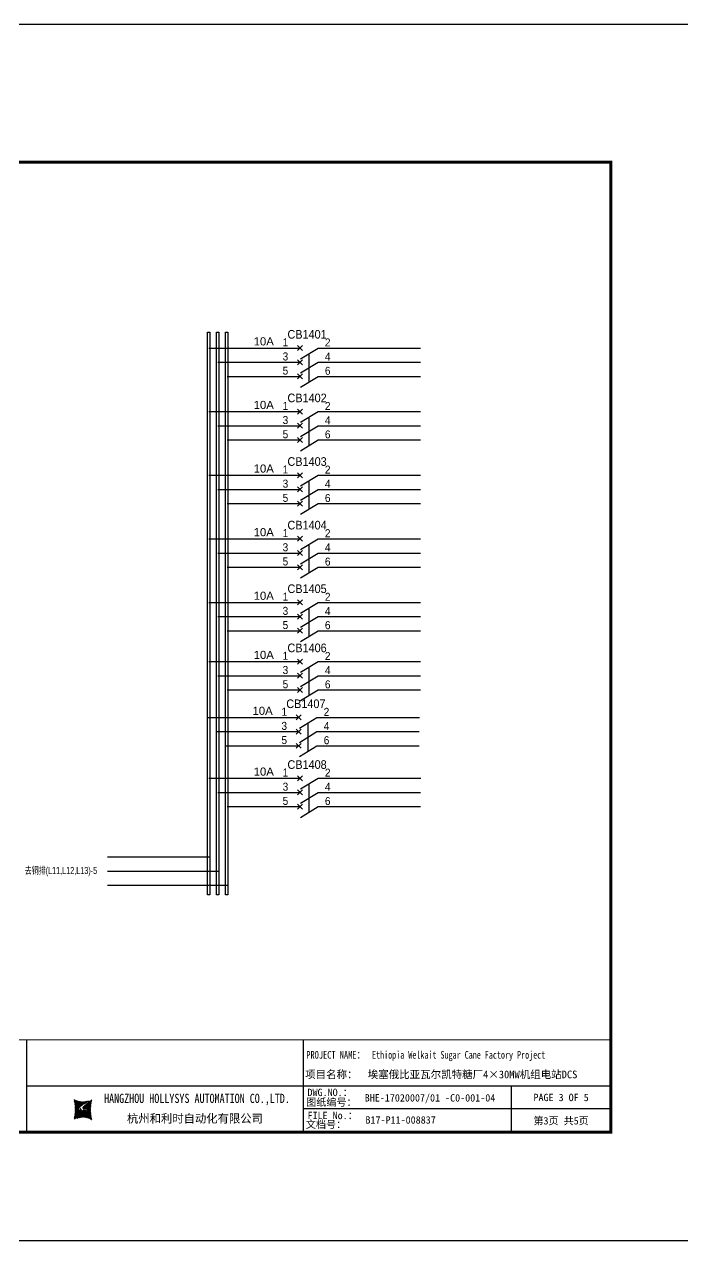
# Model space of a CAD drawing. Extents: x 79822 to 122366, y -56021 to -28815.
# Drawn here: x 103751 to 105891, y -37158 to -33205 of the extents above; entities that cross this region are included whole.
import ezdxf
from ezdxf.enums import TextEntityAlignment as Align
from ezdxf.lldxf.tags import DXFTag

# ---------------------------------------------------------------- set-up
doc = ezdxf.new("R2010")
doc.units = 0
doc.header["$LTSCALE"] = 100
doc.header["$MEASUREMENT"] = 0
for name, color, linetype in [('t', 1, 'Continuous'), ('标准图框及表格', 7, 'Continuous'), ('空气开关', 7, 'Continuous')]:
    doc.layers.add(name, color=color, linetype=linetype)
doc.styles.add('HZ', font='arial.ttf', dxfattribs={"width": 0.7})
doc.styles.get("Standard").update_dxf_attribs({"font": ''})
doc.styles.get('Standard').set_extended_font_data('SimSun')
tags = doc.linetypes.add('CENTER', pattern=[2, 1.25, -0.25, 0.25, -0.25]).pattern_tags.tags
tags[10:11] = [DXFTag(74, 4), DXFTag(75, 0), DXFTag(340, '0'), DXFTag(46, 1.0), DXFTag(50, 0.0), DXFTag(44, 0.0), DXFTag(45, 0.0)]
tags[8:9] = [DXFTag(74, 4), DXFTag(75, 0), DXFTag(340, '0'), DXFTag(46, 1.0), DXFTag(50, 0.0), DXFTag(44, 0.0), DXFTag(45, 0.0)]
tags[6:7] = [DXFTag(74, 4), DXFTag(75, 0), DXFTag(340, '0'), DXFTag(46, 1.0), DXFTag(50, 0.0), DXFTag(44, 0.0), DXFTag(45, 0.0)]
tags[4:5] = [DXFTag(74, 4), DXFTag(75, 0), DXFTag(340, '0'), DXFTag(46, 1.0), DXFTag(50, 0.0), DXFTag(44, 0.0), DXFTag(45, 0.0)]
pattern_1 = [(45, (0, 0), (-0.736262898216564, 0.7362628982165641), [])]

# ---------------------------------------------------------------- blocks, each defined once
blk = doc.blocks.new('图框')
at = {"layer": '标准图框及表格'}
h = blk.add_hatch(dxfattribs=at)
h.set_pattern_fill('ANSI31', color=5, scale=8.329863809039892, style=0)
h.set_pattern_definition(pattern_1)
edge = h.paths.add_edge_path()
edge.add_arc((2399.257256036391, -2998.153851416566), 55.18534773488954, 238.1092081981581, 291.6531626184834)
edge.add_line((2419.619937407027, -3049.445018414634), (2388.525499730735, -3070.242821799802))
edge.add_arc((2238.907377712399, -3078.328790578547), 135.3602868968974, 346.3915348661821, 374.2500326978034)
edge.add_line((2370.467593623529, -3110.177132109857), (2397.50623789792, -3087.85242802291))
edge.add_line((2391.339199201146, -3080.281448750429), (2396.143986595598, -3080.898839897796))
edge.add_spline(control_points=[(2397.470018868538, -3087.887634953957), (2398.35948137939, -3087.023080631327), (2399.970992452319, -3085.456697735681), (2399.869182150054, -3081.252294174519), (2397.426500162081, -3081.012803431273), (2396.121921064187, -3080.884897048199)], knot_values=[0, 0, 0, 0, 6.844331067525468, 12.40042740766005, 18.76924275352248, 18.76924275352248, 18.76924275352248, 18.76924275352248], weights=[1, 1, 1, 1, 1, 1], degree=3, periodic=0)
edge.add_spline(control_points=[(2388.515363058686, -3070.265433304907), (2387.789374929038, -3070.86905758363), (2386.478198365832, -3071.959237952229), (2385.544096281083, -3073.38263759949), (2385.127199159644, -3074.017912079413)], knot_values=[0, 0, 0, 0, 5.253673658024614, 9.488438564008057, 9.488438564008057, 9.488438564008057, 9.488438564008057], weights=[1, 1, 1, 1, 1], degree=3, periodic=0)
edge.add_spline(control_points=[(2386.272665588534, -3072.281716856574), (2385.721471206634, -3072.905523096015), (2384.632427465753, -3074.386714445929), (2384.912828655535, -3077.72895088909), (2387.858851342782, -3079.895552619193), (2390.185443934519, -3080.145534927004), (2391.314573401905, -3080.266855002868)], knot_values=[10.66597461496156, 10.66597461496156, 10.66597461496156, 10.66597461496156, 18.97770399508879, 28.89455822145742, 41.119553648298, 52.64692538081317, 52.64692538081317, 52.64692538081317, 52.64692538081317], weights=[1, 1, 1, 1, 1, 1, 1], degree=3, periodic=0)
h = blk.add_hatch(dxfattribs=at)
h.set_pattern_fill('ANSI31', color=3, scale=8.329863809039892, style=0)
h.set_pattern_definition(pattern_1)
edge = h.paths.add_edge_path()
edge.add_line((2402.469732125144, -3075.776359090531), (2407.706041465404, -3076.440586092609))
edge.add_spline(control_points=[(2401.044493204623, -3068.769946203269), (2400.155030693568, -3069.634500525768), (2398.543519620813, -3071.200883421574), (2398.645329922932, -3075.40528698259), (2401.088011911052, -3075.644777725895), (2402.392591008975, -3075.772684108895)], knot_values=[0, 0, 0, 0, 6.844331067526932, 12.40042740766158, 18.76924275352342, 18.76924275352342, 18.76924275352342, 18.76924275352342], weights=[1, 1, 1, 1, 1, 1], degree=3, periodic=0)
edge.add_line((2428.046918449632, -3046.480449047325), (2401.008274175249, -3068.805153134272))
edge.add_spline(control_points=[(2412.625169549749, -3083.918607966574), (2413.015644598316, -3083.422785431954), (2413.86377905187, -3082.052674005965), (2413.601683417044, -3078.928630268005), (2410.655660730175, -3076.762028538062), (2408.329068138031, -3076.512046230251), (2407.199938671052, -3076.390726154226)], knot_values=[12.65408913243743, 12.65408913243743, 12.65408913243743, 12.65408913243743, 18.97770399508879, 28.89455822145742, 41.119553648298, 52.64692538081317, 52.64692538081317, 52.64692538081317, 52.64692538081317], weights=[1, 1, 1, 1, 1, 1, 1], degree=3, periodic=0)
edge.add_line((2411.626283690712, -3084.975693399283), (2412.781242849298, -3083.732051979769))
edge.add_line((2410.021343801694, -3086.399138189481), (2411.626283690712, -3084.975693399414))
edge.add_line((2378.894574665755, -3107.212562742519), (2409.989012342048, -3086.414759357351))
edge.add_arc((2399.257256036391, -3158.503729740543), 55.18534773488965, 58.10920819815809, 111.6531626184834)
edge.add_arc((2559.607134360383, -3078.328790578547), 135.360286896897, 166.3915348661823, 194.2500326978024)
at = {"color": 7}
for p, q in [((2215.642035047145, -2851.581424744189), (2215.642035047145, -3151.581424744189)), ((3115.642035047145, -2851.581424744189), (3115.642035047145, -3151.581424744189)), ((0, -2911.581424744189), (1340.158172602998, -2911.581424744189)), ((2215.642035047145, -3001.581424744189), (3115.642035047145, -3001.581424744189)), ((3115.642035047145, -3001.581424744189), (4115.642035047145, -3001.581424744189)), ((3791.785572043125, -3001.581424744189), (3791.785572043125, -3151.581424744189)), ((0, -3031.581424744189), (1340.158172602998, -3031.581424744189)), ((4115.642035047145, -3076.581424744189), (3115.642035047145, -3076.581424744189))]:
    blk.add_line(p, q, dxfattribs=at)
at = {"color": 7, "const_width": 3}
blk.add_lwpolyline([(4115.642035047145, -2851.581424744189), (0, -2851.581424744189)], dxfattribs=at)
at = {"layer": 't', "color": 7}
for p, q in [((31.94938321653171, -2904.992613363662), (59.89920926059131, -2859.122325316828)), ((87.8490353046218, -2904.992613363662), (59.89920926059131, -2859.122325316828)), ((31.94938321653171, -2904.992613363662), (87.8490353046218, -2904.992613363662)), ((31.94938321653171, -2992.977239491032), (59.89920926059131, -2947.106951444141)), ((87.8490353046218, -2992.977239491032), (59.89920926059131, -2947.106951444141)), ((31.94938321653171, -2992.977239491032), (87.8490353046218, -2992.977239491032))]:
    blk.add_line(p, q, dxfattribs=at)
at = {"layer": 't', "color": 7, "const_width": 9.61519705431492}
blk.add_lwpolyline([(4115.642035047145, -3151.581424744189), (4115.642035047145, 0), (0, 0), (0, -3151.581424744189)], close=True, dxfattribs=at)
at = {"layer": 't', "color": 7, "const_width": 2.40379926357873}
for points in [[(118.7653193609731, -2852.783324375967), (118.7653193609731, -3151.581424744189)], [(299.0502641293569, -2852.783324375967), (299.0502641293569, -3151.581424744189)], [(604.3883150879992, -2852.783324375967), (604.3883150879992, -3156.41304604568)], [(791.9882990770857, -2852.783324375967), (791.9882990770857, -3156.41304604568)], [(979.588283066143, -2852.783324375967), (979.588283066143, -3156.41304604568)], [(1159.873227834585, -2852.783324375967), (1159.873227834585, -3156.41304604568)], [(1340.158172602998, -2852.783324375967), (1340.158172602998, -3156.41304604568)]]:
    blk.add_lwpolyline(points, dxfattribs=at)
at = {"color": 7, "linetype": 'CENTER'}
for s, height, p in [('图纸编号：', 24, (3125.2212882557, -3066.664538382978)), ('杭州和利时自动化有限公司', 27, (2542.549152440595, -3121.114498389041)), ('文档号：', 24, (3124.032392707933, -3138.728717091954))]:
    blk.add_text(s, height=height, dxfattribs=at).set_placement(p)
at = {"color": 7, "flags": 8}
for tag, p, height in [('DWG.NAME:', (1381.636459220965, -2910.37952511241), 25), ('PROJECTNAME:', (3125.480185663539, -2912.807924402037), 24), ('PROJECTNAME：', (3339.10867075545, -2913.108539231762), 25), ('DWG.NO.:', (3128.186172261583, -3030.402470643486), 24), ('图纸编号', (3315.362718925957, -3052.404678158069), 24), ('FILENO.:', (3128.672545599984, -3106.104124450346), 24), ('文档号', (3317.726365529132, -3124.132485953713), 24)]:
    blk.add_attdef(tag, p, '', height=height, dxfattribs=at)
for tag, height, p in [('A', 23, (59.89920926059131, -2974.881554149018)), ('设计时间', 23, (213.8658221408186, -2974.881554149018)), ('RENLIU', 24, (698.1883070825425, -2950.380597809435)), ('SHUFENWANG', 24, (885.7882910716289, -2950.380597809435)), ('FANGHOU', 24, (1069.730755450379, -2950.380597809435)), ('DANDANLI', 24, (1250.015700218792, -2950.380597809435)), ('刘仁', 23, (698.1883070825425, -3002.188376027443)), ('王姝芬', 23, (885.7882910716289, -3002.188376027443)), ('侯方', 23, (1069.730755450379, -3002.188376027443)), ('李丹丹', 23, (1250.015700218792, -3002.188376027443)), ('#10STATIONONTROLCABINETCOVER', 30, (1777.900103825072, -3017.182374560078)), ('PAGEXOFX', 24, (3953.713803545135, -3039.081424744189)), ('REV.', 24, (59.38265968048654, -3063.048954873535)), ('DATE', 24, (208.907791745165, -3063.048954873535)), ('DESCRIPTION', 24, (451.7192896086781, -3063.048954873535)), ('PREPARED', 24, (698.1883070825425, -3063.048954873535)), ('CHECKED', 24, (885.7882910716144, -3063.048954873535)), ('SIGNED', 24, (1069.730755450364, -3063.048954873535)), ('APPROVED', 24, (1250.015700218792, -3063.048954873535)), ('图纸名称', 30, (1777.900103825072, -3094.695064044037)), ('第几页共几页', 24, (3953.713803545135, -3114.081424744189))]:
    blk.add_attdef(tag, text='', height=height, dxfattribs=at).set_placement(p, align=Align.MIDDLE)
for tag, p in [('图纸名称:', (1377.81237181677, -2965.923337057193)), ('项目名称：', (3121.562334825969, -2984.305160940257)), ('项目名称：', (3325.036680579346, -2984.305160940257))]:
    blk.add_attdef(tag, text='', height=25, dxfattribs=at).set_placement(p, align=Align.BOTTOM_LEFT)
at = {"color": 7, "width": 0.8, "flags": 8}
blk.add_attdef('HANGZHOUHOLLYSYSAUTOMATIONCO.,LTD.', text='', height=24, dxfattribs=at).set_placement((2770.082304289484, -3045.714803244191), align=Align.MIDDLE)
at = {"layer": 't', "color": 7}
for s, p in [('版次', (59.89920926059131, -3117.600441270843)), ('日  期', (204.1999693705875, -3117.600441270843)), ('描  述', (444.4895954714448, -3117.600441270843)), ('设  计', (701.4970341851513, -3117.600441270843)), ('审  核', (885.5947788425256, -3117.600441270843)), ('会  签', (1065.022933075787, -3117.600441270843)), ('审  批', (1245.3078778442, -3117.600441270843))]:
    blk.add_text(s, height=25, dxfattribs=at).set_placement(p, align=Align.MIDDLE_CENTER)
at = {"layer": '标准图框及表格', "color": 5, "style": 'HZ'}
for s, p in [('pgqh', (2373.884875617339, -3059.677228196226)), ('hollilas', (2374.051901626051, -3085.968484618272))]:
    blk.add_text(s, height=5.205656721233694, dxfattribs=at).set_placement(p)
at = {"layer": '标准图框及表格', "color": 3, "style": 'HZ'}
for s, height, p in [('auto', 8.676094535389492, (2400.907127263781, -3074.200036411981)), ('hollysys', 4.338047267694746, (2402.5381050141, -3099.731461394062))]:
    blk.add_text(s, height=height, dxfattribs=at).set_placement(p)
blk = doc.blocks.new('供电端子')
at = {"style": 'HZ', "width": 0.7}
blk.add_attdef('供电端子', (0, 0), '', height=17, dxfattribs=at)

msp = doc.modelspace()

# ---------------------------------------------------------------- linework, layer by layer
at = {"color": 2}
for p, q in [((104350.4749439287, -34256.95114056441), (104647.1395575579, -34256.95114056441)), ((104705.6932888691, -34256.95114056441), (105039.3887510153, -34256.95114056441)), ((104350.4749439287, -34463.63526912846), (104647.1395575579, -34463.63526912846)), ((104705.6932888691, -34463.63526912846), (105039.3887510153, -34463.63526912846)), ((104350.4749439287, -34670.31939769252), (104647.1395575579, -34670.31939769252)), ((104705.6932888691, -34670.31939769252), (105039.3887510153, -34670.31939769252)), ((104350.4749439287, -34877.00352625657), (104647.1395575579, -34877.00352625657)), ((104705.6932888691, -34877.00352625657), (105039.3887510153, -34877.00352625657)), ((104350.4749439287, -35083.68765482063), (104647.1395575579, -35083.68765482063)), ((104705.6932888691, -35083.68765482063), (105039.3887510153, -35083.68765482063)), ((104350.4594347928, -35275.90638555874), (104647.124048422, -35275.90638555874)), ((104705.6777797332, -35275.90638555874), (105039.3732418795, -35275.90638555874)), ((104346.6249439287, -35457.49580305305), (104643.2895575579, -35457.49580305305)), ((104701.8432888691, -35457.49580305305), (105035.5387510154, -35457.49580305305)), ((104350.4927013265, -35655.05743510226), (104647.1573149557, -35655.05743510226)), ((104705.7110462669, -35655.05743510226), (105039.4065084131, -35655.05743510226)), ((104021.6872405682, -35910.42416907685), (104355.3827027145, -35910.42416907685))]:
    msp.add_line(p, q, dxfattribs=at)
at = {"color": 6}
for p, q in [((104655.2314364053, -34265.04301941174), (104639.0476787106, -34248.85926171707)), ((104639.0476787106, -34265.04301941174), (104655.2314364053, -34248.85926171707)), ((104649.221613933, -34291.73912674204), (104705.6932888691, -34256.95114056441)), ((104639.0476787106, -34311.15465484325), (104655.2314364053, -34294.97089714857)), ((104655.2314364053, -34311.15465484325), (104639.0476787106, -34294.97089714857)), ((104649.221613933, -34337.85076217354), (104705.6932888691, -34303.06277599591)), ((104639.0476787106, -34357.26629027475), (104655.2314364053, -34341.08253258008)), ((104655.2314364053, -34357.26629027475), (104639.0476787106, -34341.08253258008)), ((104649.221613933, -34383.96239760504), (104705.6932888691, -34349.17441142741)), ((104655.2314364053, -34471.7271479758), (104639.0476787106, -34455.54339028113)), ((104639.0476787106, -34471.7271479758), (104655.2314364053, -34455.54339028113)), ((104649.221613933, -34498.42325530609), (104705.6932888691, -34463.63526912846)), ((104639.0476787106, -34517.8387834073), (104655.2314364053, -34501.65502571263)), ((104655.2314364053, -34517.8387834073), (104639.0476787106, -34501.65502571263)), ((104649.221613933, -34544.5348907376), (104705.6932888691, -34509.74690455996)), ((104639.0476787106, -34563.9504188388), (104655.2314364053, -34547.76666114413)), ((104655.2314364053, -34563.9504188388), (104639.0476787106, -34547.76666114413)), ((104649.221613933, -34590.6465261691), (104705.6932888691, -34555.85853999147)), ((104655.2314364053, -34678.41127653985), (104639.0476787106, -34662.22751884518)), ((104639.0476787106, -34678.41127653985), (104655.2314364053, -34662.22751884518)), ((104649.221613933, -34705.10738387015), (104705.6932888691, -34670.31939769252)), ((104639.0476787106, -34724.52291197135), (104655.2314364053, -34708.33915427668)), ((104655.2314364053, -34724.52291197135), (104639.0476787106, -34708.33915427668)), ((104649.221613933, -34751.21901930165), (104705.6932888691, -34716.43103312402)), ((104639.0476787106, -34770.63454740286), (104655.2314364053, -34754.45078970819)), ((104655.2314364053, -34770.63454740286), (104639.0476787106, -34754.45078970819)), ((104649.221613933, -34797.33065473315), (104705.6932888691, -34762.54266855552)), ((104655.2314364053, -34885.09540510391), (104639.0476787106, -34868.91164740924)), ((104639.0476787106, -34885.09540510391), (104655.2314364053, -34868.91164740924)), ((104649.221613933, -34911.7915124342), (104705.6932888691, -34877.00352625657)), ((104639.0476787106, -34931.20704053541), (104655.2314364053, -34915.02328284074)), ((104655.2314364053, -34931.20704053541), (104639.0476787106, -34915.02328284074)), ((104649.221613933, -34957.90314786571), (104705.6932888691, -34923.11516168807)), ((104639.0476787106, -34977.31867596691), (104655.2314364053, -34961.13491827224)), ((104655.2314364053, -34977.31867596691), (104639.0476787106, -34961.13491827224)), ((104649.221613933, -35004.01478329721), (104705.6932888691, -34969.22679711958)), ((104655.2314364053, -35091.77953366796), (104639.0476787106, -35075.59577597329)), ((104639.0476787106, -35091.77953366796), (104655.2314364053, -35075.59577597329)), ((104649.221613933, -35118.47564099826), (104705.6932888691, -35083.68765482063)), ((104639.0476787106, -35137.89116909946), (104655.2314364053, -35121.70741140479)), ((104655.2314364053, -35137.89116909946), (104639.0476787106, -35121.70741140479)), ((104649.221613933, -35164.58727642976), (104705.6932888691, -35129.79929025213)), ((104639.0476787106, -35184.00280453097), (104655.2314364053, -35167.8190468363)), ((104655.2314364053, -35184.00280453097), (104639.0476787106, -35167.8190468363)), ((104649.221613933, -35210.69891186126), (104705.6932888691, -35175.91092568363)), ((104655.2159272694, -35283.99826440607), (104639.0321695747, -35267.8145067114)), ((104639.0321695747, -35283.99826440607), (104655.2159272694, -35267.8145067114)), ((104649.2061047971, -35310.69437173637), (104705.6777797332, -35275.90638555874)), ((104639.0321695747, -35330.10989983757), (104655.2159272694, -35313.9261421429)), ((104655.2159272694, -35330.10989983757), (104639.0321695747, -35313.9261421429)), ((104649.2061047971, -35356.80600716787), (104705.6777797332, -35322.01802099024)), ((104639.0321695747, -35376.22153526908), (104655.2159272694, -35360.03777757441)), ((104655.2159272694, -35376.22153526908), (104639.0321695747, -35360.03777757441)), ((104649.2061047971, -35402.91764259937), (104705.6777797332, -35368.12965642174)), ((104651.3814364053, -35465.58768190038), (104635.1976787106, -35449.40392420571)), ((104635.1976787106, -35465.58768190038), (104651.3814364053, -35449.40392420571)), ((104645.371613933, -35492.28378923068), (104701.8432888691, -35457.49580305305)), ((104635.1976787106, -35511.69931733188), (104651.3814364053, -35495.51555963721)), ((104651.3814364053, -35511.69931733188), (104635.1976787106, -35495.51555963721)), ((104645.371613933, -35538.39542466218), (104701.8432888691, -35503.60743848455)), ((104635.1976787106, -35557.81095276339), (104651.3814364053, -35541.62719506872)), ((104651.3814364053, -35557.81095276339), (104635.1976787106, -35541.62719506872)), ((104645.371613933, -35584.50706009368), (104701.8432888691, -35549.71907391605)), ((104655.249193803, -35663.14931394959), (104639.0654361084, -35646.96555625492)), ((104639.0654361084, -35663.14931394959), (104655.249193803, -35646.96555625492)), ((104649.2393713308, -35689.84542127989), (104705.7110462669, -35655.05743510226)), ((104639.0654361084, -35709.2609493811), (104655.249193803, -35693.07719168643)), ((104655.249193803, -35709.2609493811), (104639.0654361084, -35693.07719168643)), ((104649.2393713308, -35735.95705671139), (104705.7110462669, -35701.16907053376)), ((104639.0654361084, -35755.3725848126), (104655.249193803, -35739.18882711793)), ((104655.249193803, -35755.3725848126), (104639.0654361084, -35739.18882711793)), ((104649.2393713308, -35782.06869214289), (104705.7110462669, -35747.28070596526))]:
    msp.add_line(p, q, dxfattribs=at)
at = {"color": 3}
for p, q in [((104380.1749439287, -34303.06277599591), (104647.1395575579, -34303.06277599591)), ((104705.6932888691, -34303.06277599591), (105038.7991013502, -34303.06277599591)), ((104380.1749439287, -34509.74690455996), (104647.1395575579, -34509.74690455996)), ((104705.6932888691, -34509.74690455996), (105038.7991013502, -34509.74690455996)), ((104380.1749439287, -34716.43103312402), (104647.1395575579, -34716.43103312402)), ((104705.6932888691, -34716.43103312402), (105038.7991013502, -34716.43103312402)), ((104380.1749439287, -34923.11516168807), (104647.1395575579, -34923.11516168807)), ((104705.6932888691, -34923.11516168807), (105038.7991013502, -34923.11516168807)), ((104380.1749439287, -35129.79929025213), (104647.1395575579, -35129.79929025213)), ((104705.6932888691, -35129.79929025213), (105038.7991013502, -35129.79929025213)), ((104380.1594347928, -35322.01802099024), (104647.124048422, -35322.01802099024)), ((104705.6777797332, -35322.01802099024), (105038.7835922143, -35322.01802099024)), ((104376.3249439287, -35503.60743848455), (104643.2895575579, -35503.60743848455)), ((104701.8432888691, -35503.60743848455), (105034.9491013502, -35503.60743848455)), ((104380.1927013265, -35701.16907053376), (104647.1573149557, -35701.16907053376)), ((104705.7110462669, -35701.16907053376), (105038.816858748, -35701.16907053376)), ((104021.6872405682, -35956.53580450835), (104384.2588642263, -35956.53580450835))]:
    msp.add_line(p, q, dxfattribs=at)
at = {"color": 1}
for p, q in [((104410.1558230404, -34349.17441142741), (104647.1395575579, -34349.17441142741)), ((104705.6932888691, -34349.17441142741), (105038.7991013502, -34349.17441142741)), ((104410.1558230404, -34555.85853999147), (104647.1395575579, -34555.85853999147)), ((104705.6932888691, -34555.85853999147), (105038.7991013502, -34555.85853999147)), ((104410.1558230404, -34762.54266855552), (104647.1395575579, -34762.54266855552)), ((104705.6932888691, -34762.54266855552), (105038.7991013502, -34762.54266855552)), ((104410.1558230404, -34969.22679711958), (104647.1395575579, -34969.22679711958)), ((104705.6932888691, -34969.22679711958), (105038.7991013502, -34969.22679711958)), ((104410.1558230404, -35175.91092568363), (104647.1395575579, -35175.91092568363)), ((104705.6932888691, -35175.91092568363), (105038.7991013502, -35175.91092568363)), ((104410.1403139045, -35368.12965642174), (104647.124048422, -35368.12965642174)), ((104705.6777797332, -35368.12965642174), (105038.7835922143, -35368.12965642174)), ((104406.3058230404, -35549.71907391605), (104643.2895575579, -35549.71907391605)), ((104701.8432888691, -35549.71907391605), (105034.9491013502, -35549.71907391605)), ((104410.1735804382, -35747.28070596526), (104647.1573149557, -35747.28070596526)), ((104705.7110462669, -35747.28070596526), (105038.816858748, -35747.28070596526)), ((104021.6872405682, -36002.64743993985), (104412.7622302523, -36002.64743993985))]:
    msp.add_line(p, q, dxfattribs=at)
for points in [[(80901.87250222845, -33205.12014105816), (120195.6471711922, -33205.12014105816), (120195.6471711922, -37157.7241594209), (80901.87250222845, -37157.7241594209)], [(104412.7622302523, -34205.25114056443), (104412.7622302523, -36034.07911799849), (104404.9249439287, -36034.07911799849), (104404.9249439287, -34205.25114056443)]]:
    msp.add_lwpolyline(points, close=True, dxfattribs=at)
at = {"color": 2}
msp.add_lwpolyline([(104354.4622302524, -34205.25114056443), (104354.4622302524, -36034.07911799849), (104346.6249439287, -36034.07911799849), (104346.6249439287, -34205.25114056443)], close=True, dxfattribs=at)
at = {"color": 3}
msp.add_lwpolyline([(104383.6122302523, -34205.25114056443), (104383.6122302523, -36034.07911799849), (104375.7749439287, -36034.07911799849), (104375.7749439287, -34205.25114056443)], close=True, dxfattribs=at)
at = {"layer": '空气开关', "color": 6}
for p, q in [((104677.457451401, -34320.45676908471), (104677.457451401, -34274.34513365324)), ((104677.457451401, -34366.56840451621), (104677.457451401, -34320.45676908474)), ((104677.457451401, -34527.14089764877), (104677.457451401, -34481.02926221729)), ((104677.457451401, -34573.25253308027), (104677.457451401, -34527.14089764879)), ((104677.457451401, -34733.82502621282), (104677.457451401, -34687.71339078135)), ((104677.457451401, -34779.93666164432), (104677.457451401, -34733.82502621285)), ((104677.457451401, -34940.50915477688), (104677.457451401, -34894.3975193454)), ((104677.457451401, -34986.62079020838), (104677.457451401, -34940.5091547769)), ((104677.457451401, -35147.19328334093), (104677.457451401, -35101.08164790946)), ((104677.457451401, -35193.30491877243), (104677.457451401, -35147.19328334096)), ((104677.4419422652, -35339.41201407904), (104677.4419422652, -35293.30037864757)), ((104677.4419422652, -35385.52364951054), (104677.4419422652, -35339.41201407907)), ((104673.6074514011, -35521.00143157335), (104673.6074514011, -35474.88979614188)), ((104673.6074514011, -35567.11306700485), (104673.6074514011, -35521.00143157338)), ((104677.4752087988, -35718.56306362256), (104677.4752087988, -35672.45142819109)), ((104677.4752087988, -35764.67469905406), (104677.4752087988, -35718.56306362259))]:
    msp.add_line(p, q, dxfattribs=at)

# ---------------------------------------------------------------- block references
at = {"color": 1}
ref = msp.add_blockref('图框', (101542.2117135056, -33653.23142554892), dxfattribs=at)
ref.add_attrib('第几页共几页', '第3页 共5页', dxfattribs={"color": 7, "height": 24, "flags": 8}).set_placement((105495.9255170507, -36767.31285029311), align=Align.MIDDLE)
ref.add_attrib('图纸编号', 'BHE-17020007/01 -C0-001-04', (104857.5744324315, -36705.63610370699), dxfattribs={"color": 7, "height": 24, "flags": 8})
ref.add_attrib('文档号', 'B17-P11-008837', (104859.9380790347, -36777.36391150263), dxfattribs={"color": 7, "height": 24, "flags": 8})
ref.add_attrib('图纸名称', '1# & 2# 锅炉电源柜1接线图', dxfattribs={"color": 7, "height": 30, "flags": 8}).set_placement((103320.1118173306, -36747.92648959296), align=Align.MIDDLE)
ref.add_attrib('刘仁', '史丽红', dxfattribs={"color": 7, "height": 23, "flags": 8}).set_placement((102240.4000205881, -36655.41980157636), align=Align.MIDDLE)
ref.add_attrib('王姝芬', '潘丽君', dxfattribs={"color": 7, "height": 23, "flags": 8}).set_placement((102428.0000045772, -36655.41980157636), align=Align.MIDDLE)
ref.add_attrib('侯方', '张洁', dxfattribs={"color": 7, "height": 23, "flags": 8}).set_placement((102611.9424689559, -36655.41980157636), align=Align.MIDDLE)
ref.add_attrib('李丹丹', '王晓磊', dxfattribs={"color": 7, "height": 23, "flags": 8}).set_placement((102792.2274137244, -36655.41980157636), align=Align.MIDDLE)
ref.add_attrib('设计时间', '17.03.13', dxfattribs={"color": 7, "height": 23, "flags": 8}).set_placement((101756.0775356464, -36628.11297969794), align=Align.MIDDLE)
ref.add_attrib('A', 'B', dxfattribs={"color": 7, "height": 23, "flags": 8}).set_placement((101602.1109227662, -36628.11297969794), align=Align.MIDDLE)
ref.add_attrib('REV.', 'REV.', dxfattribs={"color": 7, "height": 24, "flags": 8}).set_placement((101601.594373186, -36716.28038042245), align=Align.MIDDLE)
ref.add_attrib('DATE', 'DATE', dxfattribs={"color": 7, "height": 24, "flags": 8}).set_placement((101751.1195052507, -36716.28038042245), align=Align.MIDDLE)
ref.add_attrib('DESCRIBE', 'DESCRIPTION', dxfattribs={"color": 7, "height": 24, "flags": 8}).set_placement((101993.9310031142, -36716.28038042245), align=Align.MIDDLE)
ref.add_attrib('PREPARE', 'PREPARED', dxfattribs={"color": 7, "height": 24, "flags": 8}).set_placement((102240.4000205881, -36716.28038042245), align=Align.MIDDLE)
ref.add_attrib('VERIFY', 'CHECKED', dxfattribs={"color": 7, "height": 24, "flags": 8}).set_placement((102428.0000045772, -36716.28038042245), align=Align.MIDDLE)
ref.add_attrib('SIGN', 'SIGNED', dxfattribs={"color": 7, "height": 24, "flags": 8}).set_placement((102611.9424689559, -36716.28038042245), align=Align.MIDDLE)
ref.add_attrib('APPROVER', 'APPROVED', dxfattribs={"color": 7, "height": 24, "flags": 8}).set_placement((102792.2274137244, -36716.28038042245), align=Align.MIDDLE)
ref.add_attrib('RENLIU', 'Lihong Shi', dxfattribs={"color": 7, "height": 24, "flags": 8}).set_placement((102240.4000205881, -36603.61202335836), align=Align.MIDDLE)
ref.add_attrib('SHUFENWANG', 'Lijun Pan', dxfattribs={"color": 7, "height": 24, "width": 0.9, "flags": 8}).set_placement((102428.0000045772, -36603.61202335836), align=Align.MIDDLE)
ref.add_attrib('FANGHOU', 'Jie  Zhang', dxfattribs={"color": 7, "height": 24, "flags": 8}).set_placement((102611.9424689559, -36603.61202335836), align=Align.MIDDLE)
ref.add_attrib('DANDANLI', 'Xiaolei Wang', dxfattribs={"color": 7, "height": 24, "flags": 8}).set_placement((102792.2274137244, -36603.61202335836), align=Align.MIDDLE)
ref.add_attrib('DWG.NAME:', 'DWG.NAME:', (102923.8481727265, -36563.61095066133), dxfattribs={"color": 7, "height": 25, "flags": 8})
ref.add_attrib('#10STATIONONTROLCABINETCOVER', '1# & 2#  BOILER POWER DISTRIBUTION 1 CABINET WIRING DIAGRAM', dxfattribs={"color": 7, "height": 24, "width": 0.8, "flags": 8}).set_placement((103320.1118173306, -36670.413800109), align=Align.MIDDLE)
ref.add_attrib('图纸名称:', '图纸名称:', dxfattribs={"color": 7, "height": 25, "flags": 8}).set_placement((102920.0240853223, -36619.15476260611), align=Align.BOTTOM_LEFT)
ref.add_attrib('HANGZHOUHOLLYSYSAUTOMATIONCO.,LTD', 'HANGZHOU HOLLYSYS AUTOMATION CO.,LTD.', dxfattribs={"color": 7, "height": 30, "width": 0.8, "flags": 8}).set_placement((104312.294017795, -36698.94622879311), align=Align.MIDDLE)
ref.add_attrib('PROJECTNAME：', 'PROJECT NAME：', (104667.5981357357, -36566.33996478068), dxfattribs={"color": 7, "height": 25, "width": 0.8, "flags": 8})
ref.add_attrib('项目名称：', '项目名称：', dxfattribs={"color": 7, "height": 25, "flags": 8}).set_placement((104663.7740483315, -36637.53658648918), align=Align.BOTTOM_LEFT)
ref.add_attrib('PROJECTNAME：', 'Ethiopia Welkait Sugar Cane Factory Project', (104881.320384261, -36566.33996478068), dxfattribs={"color": 7, "height": 25, "width": 0.7, "flags": 8})
ref.add_attrib('项目名称：', '埃塞俄比亚瓦尔凯特糖厂4×30MW机组电站DCS', dxfattribs={"color": 7, "height": 25, "flags": 8}).set_placement((104867.2483940849, -36637.53658648918), align=Align.BOTTOM_LEFT)
ref.add_attrib('PAGEXOFX', 'PAGE 3 OF 5', dxfattribs={"color": 7, "height": 24, "flags": 8}).set_placement((105495.9255170507, -36692.31285029311), align=Align.MIDDLE)
ref.add_attrib('DWG.NO.：', 'DWG.NO.：', (104671.5867621256, -36687.81997184844), dxfattribs={"color": 7, "height": 24, "flags": 8})
ref.add_attrib('FILENO.：', 'FILE No.：', (104671.5867621256, -36762.81997184844), dxfattribs={"color": 7, "height": 24, "flags": 8})
ref = msp.add_blockref('供电端子', (104529.3275027809, -34248.48298399358), dxfattribs=dict(xscale=0.9349999999976717, yscale=0.9349999999976717))
ref.add_attrib('供电端子', '10A', dxfattribs={"height": 26.4, "style": 'HZ'}).set_placement((104529.3275027809, -34248.48298399358), align=Align.CENTER)
ref = msp.add_blockref('供电端子', (104670.1275027809, -34226.48298399358), dxfattribs=dict(xscale=0.9349999999976717, yscale=0.9349999999976717))
ref.add_attrib('供电端子', 'CB1401', dxfattribs={"height": 28.05, "style": 'HZ', "width": 0.9}).set_placement((104670.1275027809, -34226.48298399358), align=Align.CENTER)
ref = msp.add_blockref('供电端子', (104670.1275027809, -34433.16711255763), dxfattribs=dict(xscale=0.9349999999976717, yscale=0.9349999999976717))
ref.add_attrib('供电端子', 'CB1402', dxfattribs={"height": 28.05, "style": 'HZ', "width": 0.9}).set_placement((104670.1275027809, -34433.16711255763), align=Align.CENTER)
ref = msp.add_blockref('供电端子', (104529.3275027809, -34455.16711255763), dxfattribs=dict(xscale=0.9349999999976717, yscale=0.9349999999976717))
ref.add_attrib('供电端子', '10A', dxfattribs={"height": 26.4, "style": 'HZ'}).set_placement((104529.3275027809, -34455.16711255763), align=Align.CENTER)
ref = msp.add_blockref('供电端子', (104670.1275027809, -34639.85124112169), dxfattribs=dict(xscale=0.9349999999976717, yscale=0.9349999999976717))
ref.add_attrib('供电端子', 'CB1403', dxfattribs={"height": 28.05, "style": 'HZ', "width": 0.9}).set_placement((104670.1275027809, -34639.85124112169), align=Align.CENTER)
ref = msp.add_blockref('供电端子', (104529.3275027809, -34661.85124112169), dxfattribs=dict(xscale=0.9349999999976717, yscale=0.9349999999976717))
ref.add_attrib('供电端子', '10A', dxfattribs={"height": 26.4, "style": 'HZ'}).set_placement((104529.3275027809, -34661.85124112169), align=Align.CENTER)
ref = msp.add_blockref('供电端子', (104670.1275027809, -34846.53536968574), dxfattribs=dict(xscale=0.9349999999976717, yscale=0.9349999999976717))
ref.add_attrib('供电端子', 'CB1404', dxfattribs={"height": 28.05, "style": 'HZ', "width": 0.9}).set_placement((104670.1275027809, -34846.53536968574), align=Align.CENTER)
ref = msp.add_blockref('供电端子', (104529.3275027809, -34868.53536968574), dxfattribs=dict(xscale=0.9349999999976717, yscale=0.9349999999976717))
ref.add_attrib('供电端子', '10A', dxfattribs={"height": 26.4, "style": 'HZ'}).set_placement((104529.3275027809, -34868.53536968574), align=Align.CENTER)
ref = msp.add_blockref('供电端子', (104529.3275027809, -35075.2194982498), dxfattribs=dict(xscale=0.9349999999976717, yscale=0.9349999999976717))
ref.add_attrib('供电端子', '10A', dxfattribs={"height": 26.4, "style": 'HZ'}).set_placement((104529.3275027809, -35075.2194982498), align=Align.CENTER)
ref = msp.add_blockref('供电端子', (104670.1275027809, -35053.2194982498), dxfattribs=dict(xscale=0.9349999999976717, yscale=0.9349999999976717))
ref.add_attrib('供电端子', 'CB1405', dxfattribs={"height": 28.05, "style": 'HZ', "width": 0.9}).set_placement((104670.1275027809, -35053.2194982498), align=Align.CENTER)
ref = msp.add_blockref('供电端子', (104670.111993645, -35245.43822898791), dxfattribs=dict(xscale=0.9349999999976717, yscale=0.9349999999976717))
ref.add_attrib('供电端子', 'CB1406', dxfattribs={"height": 28.05, "style": 'HZ', "width": 0.9}).set_placement((104670.111993645, -35245.43822898791), align=Align.CENTER)
ref = msp.add_blockref('供电端子', (104529.3119936451, -35267.43822898791), dxfattribs=dict(xscale=0.9349999999976717, yscale=0.9349999999976717))
ref.add_attrib('供电端子', '10A', dxfattribs={"height": 26.4, "style": 'HZ'}).set_placement((104529.3119936451, -35267.43822898791), align=Align.CENTER)
ref = msp.add_blockref('供电端子', (104666.2775027809, -35427.02764648222), dxfattribs=dict(xscale=0.9349999999976717, yscale=0.9349999999976717))
ref.add_attrib('供电端子', 'CB1407', dxfattribs={"height": 28.05, "style": 'HZ', "width": 0.9}).set_placement((104666.2775027809, -35427.02764648222), align=Align.CENTER)
ref = msp.add_blockref('供电端子', (104525.477502781, -35449.02764648222), dxfattribs=dict(xscale=0.9349999999976717, yscale=0.9349999999976717))
ref.add_attrib('供电端子', '10A', dxfattribs={"height": 26.4, "style": 'HZ'}).set_placement((104525.477502781, -35449.02764648222), align=Align.CENTER)
ref = msp.add_blockref('供电端子', (104670.1452601787, -35624.58927853143), dxfattribs=dict(xscale=0.9349999999976717, yscale=0.9349999999976717))
ref.add_attrib('供电端子', 'CB1408', dxfattribs={"height": 28.05, "style": 'HZ', "width": 0.9}).set_placement((104670.1452601787, -35624.58927853143), align=Align.CENTER)
ref = msp.add_blockref('供电端子', (104529.3452601787, -35646.58927853143), dxfattribs=dict(xscale=0.9349999999976717, yscale=0.9349999999976717))
ref.add_attrib('供电端子', '10A', dxfattribs={"height": 26.4, "style": 'HZ'}).set_placement((104529.3452601787, -35646.58927853143), align=Align.CENTER)

# ---------------------------------------------------------------- texts
at = {"style": 'HZ', "width": 0.7}
msp.add_text('去铜排(L11,L12,L13)-5', height=23.1, dxfattribs=at).set_placement((103752.5361605595, -35966.29702156706))
at = {"layer": '空气开关', "style": 'HZ', "width": 0.9}
for s, p in [('1', (104590.7297893799, -34251.25617824219)), ('2', (104728.1422889623, -34251.71434267512)), ('3', (104590.7297893799, -34297.36781367369)), ('4', (104728.1422889623, -34297.82597810662)), ('5', (104590.7297893799, -34343.47944910519)), ('6', (104728.1422889623, -34343.93761353812)), ('1', (104590.7297893799, -34457.94030680625)), ('2', (104728.1422889623, -34458.39847123918)), ('3', (104590.7297893799, -34504.05194223775)), ('4', (104728.1422889623, -34504.51010667068)), ('5', (104590.7297893799, -34550.16357766925)), ('6', (104728.1422889623, -34550.62174210218)), ('1', (104590.7297893799, -34664.6244353703)), ('2', (104728.1422889623, -34665.08259980323)), ('3', (104590.7297893799, -34710.7360708018)), ('4', (104728.1422889623, -34711.19423523473)), ('5', (104590.7297893799, -34756.8477062333)), ('6', (104728.1422889623, -34757.30587066623)), ('1', (104590.7297893799, -34871.30856393436)), ('2', (104728.1422889623, -34871.76672836729)), ('3', (104590.7297893799, -34917.42019936586)), ('4', (104728.1422889623, -34917.87836379879)), ('5', (104590.7297893799, -34963.53183479736)), ('6', (104728.1422889623, -34963.98999923029)), ('1', (104590.7297893799, -35077.99269249841)), ('2', (104728.1422889623, -35078.45085693134)), ('3', (104590.7297893799, -35124.10432792991)), ('4', (104728.1422889623, -35124.56249236284)), ('5', (104590.7297893799, -35170.21596336141)), ('6', (104728.1422889623, -35170.67412779434)), ('1', (104590.714280244, -35270.21142323652)), ('2', (104728.1267798264, -35270.66958766945)), ('3', (104590.714280244, -35316.32305866802)), ('4', (104728.1267798264, -35316.78122310095)), ('5', (104590.714280244, -35362.43469409952)), ('6', (104728.1267798264, -35362.89285853245)), ('1', (104586.8797893799, -35451.80084073083)), ('2', (104724.2922889623, -35452.25900516376)), ('3', (104586.8797893799, -35497.91247616233)), ('4', (104724.2922889623, -35498.37064059526)), ('5', (104586.8797893799, -35544.02411159383)), ('6', (104724.2922889623, -35544.48227602676)), ('1', (104590.7475467777, -35649.36247278004)), ('2', (104728.1600463601, -35649.82063721297)), ('3', (104590.7475467777, -35695.47410821154)), ('4', (104728.1600463601, -35695.93227264447)), ('5', (104590.7475467777, -35741.58574364305)), ('6', (104728.1600463601, -35742.04390807598))]:
    msp.add_text(s, height=26.00961058081033, dxfattribs=at).set_placement(p)

doc.saveas('drawing.dxf')
